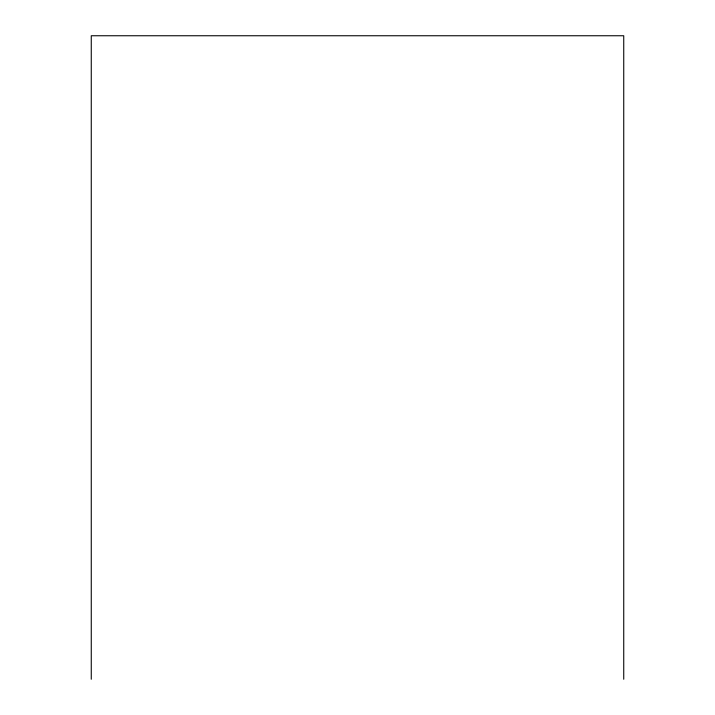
<?xml version="1.0" encoding="UTF-8"?>
<svg xmlns="http://www.w3.org/2000/svg" width="715" height="715" viewBox="0 0 715 715"><rect width="100%" height="100%" fill="white"/><g stroke="black" fill="none" stroke-linecap="round" stroke-linejoin="round"><path stroke-width="1.07" d="M623.739 679.25L623.739 35.75L91.261 35.75L91.261 679.25"/></g></svg>
